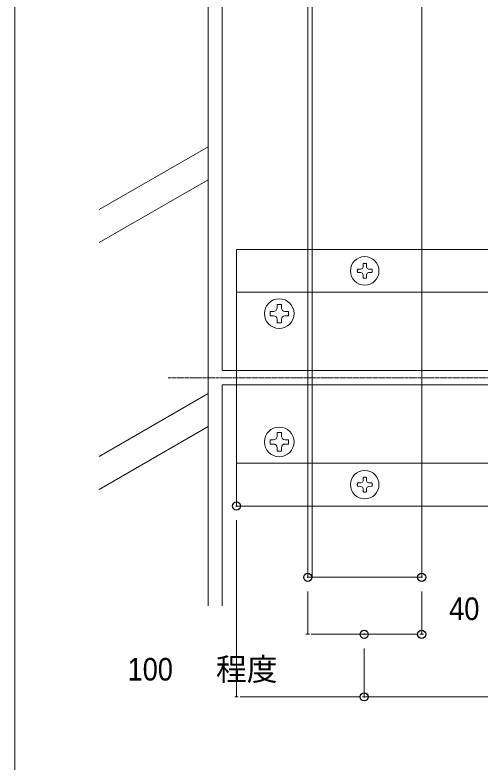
# Model space of a CAD drawing. Units: millimetres, scale not verified. Extents: x -12715 to 12220, y -3398 to 4210.
# Drawn here: x -3781 to -3617.7, y 2920.1 to 3182.3 of the extents above; entities that cross this region are included whole.
import ezdxf
from ezdxf.enums import TextEntityAlignment as Align

# ---------------------------------------------------------------- set-up
doc = ezdxf.new("R2010")
doc.units = ezdxf.units.MM
doc.header["$LTSCALE"] = 5.7
doc.header["$PDMODE"] = 32
doc.header["$PDSIZE"] = 2.85
doc.linetypes.add('CHAIN1', pattern=[8, 5, -1, 1, -1])
doc.linetypes.add('DASHED1', pattern=[1.8, 1.2, -0.6])
for name, color, linetype, lineweight in [('0-0_図枠', 7, 'Continuous', 9), ('0-1_デッキ', 7, 'Continuous', 9), ('0-3_寸法', 7, 'Continuous', 9), ('0-4_一般', 4, 'Continuous', 9), ('0-5_根太', 4, 'Continuous', 9), ('0-6_ビス', 2, 'Continuous', 9), ('0-7_0', 7, 'Continuous', 9)]:
    doc.layers.add(name, color=color, linetype=linetype, lineweight=lineweight)
doc.layers.add('0-8_DEFPOINTS', color=7, linetype='Continuous')
doc.styles.add('Osaka', font='')
doc.styles.get('Osaka').set_extended_font_data('Osaka')

# ---------------------------------------------------------------- blocks, each defined once
blk = doc.blocks.new('グループ-49-1')
at = {"layer": '0-6_ビス', "color": 4}
blk.add_line((-158262.2, 6218.7), (-158262.2, 6168.7), dxfattribs=at)
for points in [[(-158202.2, 6378.7), (-158202.2, 6428.7), (-158262.2, 6428.7), (-158262.2, 6378.7)], [(-158312.2, 6328.7), (-158362.2, 6328.7), (-158362.2, 6268.7), (-158312.2, 6268.7)], [(-158152.2, 6268.7), (-158102.2, 6268.7), (-158102.2, 6328.7), (-158152.2, 6328.7)], [(-158262.2, 6168.7), (-158202.2, 6168.7), (-158202.2, 6218.7)]]:
    blk.add_lwpolyline(points, dxfattribs=at)
blk.add_circle((-158232.2, 6298.7), 208, dxfattribs=at)
for centre, start, end in [((-158312.2, 6378.7), 270, 0), ((-158152.2, 6378.7), 180, 270), ((-158312.2, 6218.7), 0, 90), ((-158152.2, 6218.7), 90, 180)]:
    blk.add_arc(centre, 50, start, end, dxfattribs=at)
blk = doc.blocks.new('グループ-52-1')
at = {"layer": '0-6_ビス', "color": 4}
blk.add_line((-158262.2, 4418.7), (-158262.2, 4368.7), dxfattribs=at)
for points in [[(-158202.2, 4578.7), (-158202.2, 4628.7), (-158262.2, 4628.7), (-158262.2, 4578.7)], [(-158312.2, 4528.7), (-158362.2, 4528.7), (-158362.2, 4468.7), (-158312.2, 4468.7)], [(-158152.2, 4468.7), (-158102.2, 4468.7), (-158102.2, 4528.7), (-158152.2, 4528.7)], [(-158262.2, 4368.7), (-158202.2, 4368.7), (-158202.2, 4418.7)]]:
    blk.add_lwpolyline(points, dxfattribs=at)
blk.add_circle((-158232.2, 4498.7), 208, dxfattribs=at)
for centre, start, end in [((-158312.2, 4578.7), 270, 0), ((-158152.2, 4578.7), 180, 270), ((-158312.2, 4418.7), 0, 90), ((-158152.2, 4418.7), 90, 180)]:
    blk.add_arc(centre, 50, start, end, dxfattribs=at)
blk = doc.blocks.new('グループ-322-1')
at = {"layer": '0-5_根太', "linetype": 'DASHED1'}
for p, q in [((-158832.2, 7198.7), (-149356.7, 7198.7)), ((-158832.2, 3598.7), (-158832.2, 7198.7)), ((-158832.2, 6598.7), (-149356.7, 6598.7)), ((-158832.2, 4198.7), (-149356.7, 4198.7)), ((-158832.2, 3598.7), (-149356.7, 3598.7))]:
    blk.add_line(p, q, dxfattribs=at)
at = {"layer": '0-5_根太', "linetype": 'CHAIN1'}
blk.add_line((-159793.2, 5398.7), (-125793.2, 5398.7), dxfattribs=at)
blk = doc.blocks.new('グループ-339-1')
at = {"layer": '0-6_ビス'}
for p, q in [((-157056.1, 3952.3), (-157055.3, 3999.9)), ((-157085.8, 3922.6), (-157065.5, 3932)), ((-157056.1, 3952.3), (-157065.5, 3932)), ((-157008.3, 3952.3), (-156998.9, 3932)), ((-156978.6, 3922.6), (-156998.9, 3932)), ((-156978.6, 3922.6), (-156931, 3921.9)), ((-157085.8, 3874.8), (-157133.4, 3875.5)), ((-157085.8, 3874.8), (-157065.5, 3865.4)), ((-157056.1, 3845.1), (-157065.5, 3865.4)), ((-157008.3, 3845.1), (-157009, 3797.5)), ((-157008.3, 3845.1), (-156998.9, 3865.4)), ((-156978.6, 3874.8), (-156998.9, 3865.4))]:
    blk.add_line(p, q, dxfattribs=at)
for points in [[(-157008.3, 3952.3), (-157009, 3999.9), (-157010.6, 4000.3), (-157012.1, 4000.6), (-157013.7, 4000.9), (-157015.2, 4001.2), (-157016.8, 4001.4), (-157018.3, 4001.6), (-157019.8, 4001.8), (-157021.4, 4002), (-157022.9, 4002.2), (-157024.5, 4002.3), (-157026, 4002.4), (-157027.6, 4002.5), (-157029.1, 4002.5), (-157030.7, 4002.6), (-157032.2, 4002.6), (-157033.7, 4002.6), (-157035.3, 4002.5), (-157036.8, 4002.5), (-157038.4, 4002.4), (-157039.9, 4002.3), (-157041.5, 4002.2), (-157043, 4002), (-157044.5, 4001.8), (-157046.1, 4001.6), (-157047.6, 4001.4), (-157049.2, 4001.2), (-157050.7, 4000.9), (-157052.3, 4000.6), (-157053.8, 4000.3), (-157055.3, 3999.9)], [(-157085.8, 3922.6), (-157133.4, 3921.9), (-157133.8, 3920.3), (-157134.1, 3918.8), (-157134.4, 3917.2), (-157134.7, 3915.7), (-157134.9, 3914.1), (-157135.1, 3912.6), (-157135.3, 3911), (-157135.5, 3909.5), (-157135.7, 3908), (-157135.8, 3906.4), (-157135.9, 3904.9), (-157136, 3903.3), (-157136, 3901.8), (-157136.1, 3900.2), (-157136.1, 3898.7), (-157136.1, 3897.2), (-157136, 3895.6), (-157136, 3894.1), (-157135.9, 3892.5), (-157135.8, 3891), (-157135.7, 3889.4), (-157135.5, 3887.9), (-157135.3, 3886.4), (-157135.1, 3884.8), (-157134.9, 3883.3), (-157134.7, 3881.7), (-157134.4, 3880.2), (-157134.1, 3878.6), (-157133.8, 3877.1), (-157133.4, 3875.5)], [(-156978.6, 3874.8), (-156931, 3875.5), (-156930.6, 3877.1), (-156930.3, 3878.6), (-156930, 3880.2), (-156929.7, 3881.7), (-156929.5, 3883.3), (-156929.3, 3884.8), (-156929.1, 3886.4), (-156928.9, 3887.9), (-156928.7, 3889.4), (-156928.6, 3891), (-156928.5, 3892.5), (-156928.4, 3894.1), (-156928.4, 3895.6), (-156928.3, 3897.2), (-156928.3, 3898.7), (-156928.3, 3900.2), (-156928.4, 3901.8), (-156928.4, 3903.3), (-156928.5, 3904.9), (-156928.6, 3906.4), (-156928.7, 3908), (-156928.9, 3909.5), (-156929.1, 3911), (-156929.3, 3912.6), (-156929.5, 3914.1), (-156929.7, 3915.7), (-156930, 3917.2), (-156930.3, 3918.8), (-156930.6, 3920.3), (-156931, 3921.9)], [(-157056.1, 3845.1), (-157055.3, 3797.5), (-157053.8, 3797.1), (-157052.3, 3796.8), (-157050.7, 3796.5), (-157049.2, 3796.2), (-157047.6, 3796), (-157046.1, 3795.8), (-157044.5, 3795.6), (-157043, 3795.4), (-157041.5, 3795.2), (-157039.9, 3795.1), (-157038.4, 3795), (-157036.8, 3794.9), (-157035.3, 3794.9), (-157033.7, 3794.8), (-157032.2, 3794.8), (-157030.7, 3794.8), (-157029.1, 3794.9), (-157027.6, 3794.9), (-157026, 3795), (-157024.5, 3795.1), (-157022.9, 3795.2), (-157021.4, 3795.4), (-157019.8, 3795.6), (-157018.3, 3795.8), (-157016.8, 3796), (-157015.2, 3796.2), (-157013.7, 3796.5), (-157012.1, 3796.8), (-157010.6, 3797.1), (-157009, 3797.5)]]:
    blk.add_lwpolyline(points, dxfattribs=at)
blk.add_circle((-157032.2, 3898.7), 200, dxfattribs=at)
blk = doc.blocks.new('グループ-340-1')
at = {"layer": '0-6_ビス'}
for p, q in [((-157085.8, 6922.6), (-157133.4, 6921.9)), ((-157085.8, 6922.6), (-157065.5, 6932)), ((-157056.1, 6952.3), (-157065.5, 6932)), ((-157008.3, 6952.3), (-157009, 6999.9)), ((-157008.3, 6952.3), (-156998.9, 6932)), ((-156978.6, 6922.6), (-156998.9, 6932)), ((-157085.8, 6874.8), (-157065.5, 6865.4)), ((-157056.1, 6845.1), (-157065.5, 6865.4)), ((-157056.1, 6845.1), (-157055.3, 6797.5)), ((-157008.3, 6845.1), (-156998.9, 6865.4)), ((-156978.6, 6874.8), (-156998.9, 6865.4)), ((-156978.6, 6874.8), (-156931, 6875.5))]:
    blk.add_line(p, q, dxfattribs=at)
for points in [[(-157085.8, 6874.8), (-157133.4, 6875.5), (-157133.8, 6877.1), (-157134.1, 6878.6), (-157134.4, 6880.2), (-157134.7, 6881.7), (-157134.9, 6883.3), (-157135.1, 6884.8), (-157135.3, 6886.4), (-157135.5, 6887.9), (-157135.7, 6889.4), (-157135.8, 6891), (-157135.9, 6892.5), (-157136, 6894.1), (-157136, 6895.6), (-157136.1, 6897.2), (-157136.1, 6898.7), (-157136.1, 6900.2), (-157136, 6901.8), (-157136, 6903.3), (-157135.9, 6904.9), (-157135.8, 6906.4), (-157135.7, 6908), (-157135.5, 6909.5), (-157135.3, 6911), (-157135.1, 6912.6), (-157134.9, 6914.1), (-157134.7, 6915.7), (-157134.4, 6917.2), (-157134.1, 6918.8), (-157133.8, 6920.3), (-157133.4, 6921.9)], [(-157056.1, 6952.3), (-157055.3, 6999.9), (-157053.8, 7000.3), (-157052.3, 7000.6), (-157050.7, 7000.9), (-157049.2, 7001.2), (-157047.6, 7001.4), (-157046.1, 7001.6), (-157044.5, 7001.8), (-157043, 7002), (-157041.5, 7002.2), (-157039.9, 7002.3), (-157038.4, 7002.4), (-157036.8, 7002.5), (-157035.3, 7002.5), (-157033.7, 7002.6), (-157032.2, 7002.6), (-157030.7, 7002.6), (-157029.1, 7002.5), (-157027.6, 7002.5), (-157026, 7002.4), (-157024.5, 7002.3), (-157022.9, 7002.2), (-157021.4, 7002), (-157019.8, 7001.8), (-157018.3, 7001.6), (-157016.8, 7001.4), (-157015.2, 7001.2), (-157013.7, 7000.9), (-157012.1, 7000.6), (-157010.6, 7000.3), (-157009, 6999.9)], [(-156978.6, 6922.6), (-156931, 6921.9), (-156930.6, 6920.3), (-156930.3, 6918.8), (-156930, 6917.2), (-156929.7, 6915.7), (-156929.5, 6914.1), (-156929.3, 6912.6), (-156929.1, 6911), (-156928.9, 6909.5), (-156928.7, 6908), (-156928.6, 6906.4), (-156928.5, 6904.9), (-156928.4, 6903.3), (-156928.4, 6901.8), (-156928.3, 6900.2), (-156928.3, 6898.7), (-156928.3, 6897.2), (-156928.4, 6895.6), (-156928.4, 6894.1), (-156928.5, 6892.5), (-156928.6, 6891), (-156928.7, 6889.4), (-156928.9, 6887.9), (-156929.1, 6886.4), (-156929.3, 6884.8), (-156929.5, 6883.3), (-156929.7, 6881.7), (-156930, 6880.2), (-156930.3, 6878.6), (-156930.6, 6877.1), (-156931, 6875.5)], [(-157008.3, 6845.1), (-157009, 6797.5), (-157010.6, 6797.1), (-157012.1, 6796.8), (-157013.7, 6796.5), (-157015.2, 6796.2), (-157016.8, 6796), (-157018.3, 6795.8), (-157019.8, 6795.6), (-157021.4, 6795.4), (-157022.9, 6795.2), (-157024.5, 6795.1), (-157026, 6795), (-157027.6, 6794.9), (-157029.1, 6794.9), (-157030.7, 6794.8), (-157032.2, 6794.8), (-157033.7, 6794.8), (-157035.3, 6794.9), (-157036.8, 6794.9), (-157038.4, 6795), (-157039.9, 6795.1), (-157041.5, 6795.2), (-157043, 6795.4), (-157044.5, 6795.6), (-157046.1, 6795.8), (-157047.6, 6796), (-157049.2, 6796.2), (-157050.7, 6796.5), (-157052.3, 6796.8), (-157053.8, 6797.1), (-157055.3, 6797.5)]]:
    blk.add_lwpolyline(points, dxfattribs=at)
blk.add_circle((-157032.2, 6898.7), 200, dxfattribs=at)
blk = doc.blocks.new('_DOT')
at = {"layer": '0-7_0'}
for p, q in [((-20, 0), (-40, 0)), ((-10, 0), (10, 0))]:
    blk.add_line(p, q, dxfattribs=at)

msp = doc.modelspace()

# ---------------------------------------------------------------- linework, layer by layer
at = {"layer": '0-0_図枠', "color": 5}
msp.add_lwpolyline([(-3781.016, 3595.811), (-1781.016, 3595.811), (-1781.016, 2295.811), (-3781.016, 2295.811)], close=True, dxfattribs=at)
at = {"layer": '0-1_デッキ'}
for p, q in [((-3708.219, 3057.468), (-3708.219, 3539.968)), ((-3708.219, 3057.468), (-3488.219, 3057.468)), ((-3488.219, 3052.468), (-3708.219, 3052.468)), ((-3708.219, 2974.968), (-3708.219, 3052.444))]:
    msp.add_line(p, q, dxfattribs=at)
at = {"layer": '0-1_デッキ', "color": 2}
for points in [[(-3678.219, 3534.968), (-3638.219, 3534.968), (-3638.219, 2984.968), (-3678.219, 2984.968)], [(-3678.219, 3534.968), (-3676.619, 3534.968), (-3676.619, 2984.968), (-3678.219, 2984.968)]]:
    msp.add_lwpolyline(points, close=True, dxfattribs=at)
at = {"layer": '0-3_寸法'}
for p, q in [((-3703.219, 3004.968), (-3703.219, 2943)), ((-3678.219, 2979.968), (-3678.219, 2964.968)), ((-3638.219, 2979.968), (-3638.219, 2964.968)), ((-3675.715, 2964.968), (-3640.723, 2964.968)), ((-3658.414, 2959.968), (-3658.414, 2943)), ((-3700.715, 2943), (-3660.918, 2943))]:
    msp.add_line(p, q, dxfattribs=at)
at = {"layer": '0-3_寸法', "color": 4}
msp.add_line((-3658.414, 2943), (-3494.302, 2943), dxfattribs=at)
at = {"layer": '0-4_一般'}
for p, q in [((-3713.219, 3136.004), (-3751.398, 3113.961)), ((-3713.219, 3124.457), (-3751.398, 3102.414)), ((-3713.219, 3049.401), (-3751.398, 3027.358)), ((-3713.219, 3037.854), (-3751.398, 3015.811))]:
    msp.add_line(p, q, dxfattribs=at)
at = {"layer": '0-4_一般', "color": 3}
msp.add_lwpolyline([(-3466.333, 3544.968), (-3713.219, 3544.968), (-3713.219, 2974.968)], dxfattribs=at)
at = {"layer": '0-8_DEFPOINTS'}
for p in [(-3703.219, 3009.968), (-3678.219, 2984.968), (-3638.219, 2984.968), (-3658.414, 2964.968), (-3638.219, 2964.968), (-3658.414, 2943)]:
    msp.add_point(p, dxfattribs=at)

# ---------------------------------------------------------------- block references
at = {"layer": '0-3_寸法', "xscale": 0.06259308, "yscale": 0.06259308, "rotation": 180}
for p in [(-3678.219, 2964.968), (-3703.219, 2943)]:
    msp.add_blockref('_DOT', p, dxfattribs=at)
at = {"layer": '0-3_寸法', "xscale": 0.06259308, "yscale": 0.06259308}
for p in [(-3638.219, 2964.968), (-3658.414, 2943)]:
    msp.add_blockref('_DOT', p, dxfattribs=at)
at = {"layer": '0-5_根太', "xscale": 0.025, "yscale": 0.025}
msp.add_blockref('グループ-322-1', (267.586, 2920), dxfattribs=at)
at = {"layer": '0-6_ビス', "xscale": 0.025, "yscale": 0.025}
for name in ['グループ-340-1', 'グループ-49-1', 'グループ-52-1', 'グループ-339-1']:
    msp.add_blockref(name, (267.586, 2920), dxfattribs=at)

# ---------------------------------------------------------------- texts
at = {"layer": '0-3_寸法', "style": 'Osaka', "width": 0.9}
for s, p in [('40', (-3628.561, 2967.594)), ('100', (-3741.459, 2946.366))]:
    msp.add_text(s, height=7.918, dxfattribs=at).set_placement(p, align=Align.BOTTOM_LEFT)
at = {"layer": '0-3_寸法', "style": 'Osaka'}
msp.add_text('程度', height=7.918, dxfattribs=at).set_placement((-3710.434, 2946.366), align=Align.BOTTOM_LEFT)

doc.saveas('drawing.dxf')
